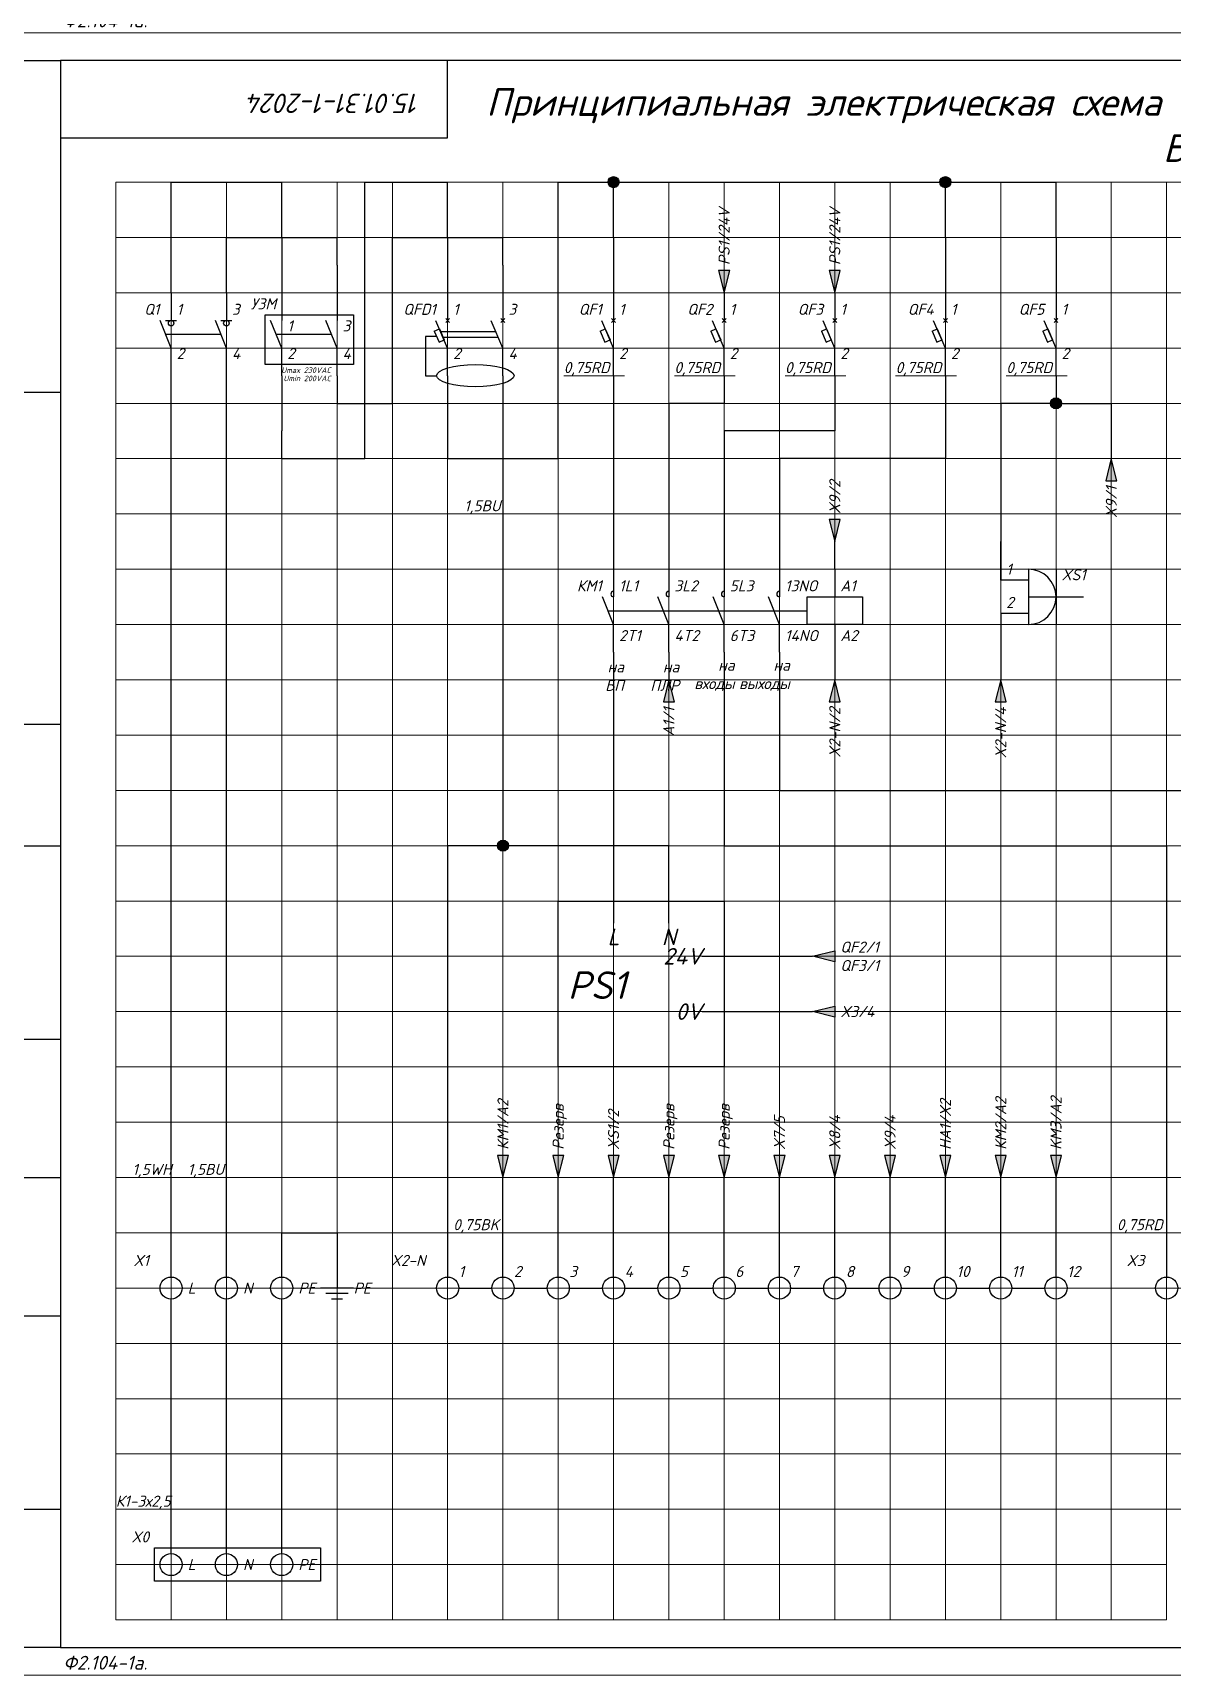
# Model space of a CAD drawing. Header units: millimetres. Extents: x 0 to 53000, y -591 to 24400.
# Drawn here: x 8855 to 9061, y 3 to 300 of the extents above; entities that cross this region are included whole.
import ezdxf
from ezdxf.enums import TextEntityAlignment as Align

# ---------------------------------------------------------------- set-up
doc = ezdxf.new("R2010")
doc.units = ezdxf.units.MM
doc.layers.add('Основная', color=7, linetype='Continuous', lineweight=30)
doc.layers.add('Тонкая для кабелей', color=7, linetype='Continuous', lineweight=15)
doc.layers.add('Привязки', color=2, linetype='Continuous', lineweight=0, plot=False, transparency=0.8)
doc.layers.add('рамка', color=253, linetype='Continuous', lineweight=5, transparency=0.8)
doc.styles.add('текст', font='isocpeui.ttf')

# ---------------------------------------------------------------- blocks, each defined once
blk = doc.blocks.new('*U110')
for p, q in [((8, 292), (20, 292)), ((90, 292), (90, 292)), ((90, 292), (90, 292)), ((90, 278), (90, 292)), ((90, 292), (90, 292)), ((90, 292), (90, 292)), ((90, 292), (90, 292)), ((20, 278), (90, 278)), ((8, 232), (20, 232)), ((8, 172), (20, 172)), ((8, 150), (20, 150)), ((8, 115), (20, 115)), ((8, 90), (20, 90)), ((8, 65), (20, 65)), ((8, 30), (20, 30)), ((20, 5), (8, 5))]:
    blk.add_line(p, q)
blk.add_lwpolyline([(20, 5), (415, 5), (415, 292), (20, 292)], close=True)
at = {"layer": 'Привязки'}
blk.add_lwpolyline([(0, 0), (420, 0), (420, 297), (0, 297)], close=True, dxfattribs=at)
at = {"layer": 'рамка'}
blk.add_lwpolyline([(0, 297), (420, 297), (420, 0), (0, 0)], close=True, dxfattribs=at)
at = {"style": 'текст'}
for s, height, p in [('Ф2.104-1.', 0.005, (20, 4.99)), ('Ф2.104-1а.', 2.5, (20.5, 1))]:
    blk.add_text(s, height=height, dxfattribs=at).set_placement(p)
for tag, p, height in [('12', (90, 292), 0.00000373), ('13', (90, 292), 0.00000373), ('27', (90, 292), 0.00000522), ('29', (105, 249), 3.5), ('ИЗМ2', (230.5, 16), 2.5), ('ЛИСТИЗМ2', (237.5, 16), 2.5), ('№ДОКУМИЗМ2', (247.5, 16), 2.5), ('28', (415, 20), 0.0000438), ('ОБОЗНАЧЕНИЕ', (300, 11), 5), ('ИЗМ1', (230.5, 11), 2.5), ('ЛИСТИЗМ1', (237.5, 11), 2.5), ('№ДОКУМИЗМ1', (247.5, 11), 2.5), ('ПОДПИЗМ1', (270.5, 11), 2.5), ('ДАТАИЗМ1', (285.5, 11), 2.5), ('ДАТАНКОНТР', (285.5, 11), 2.5), ('ДАТАУТВ', (285.5, 6), 2.5), ('РАЗРАБ', (415, 5), 0.0000135), ('ЛИСТОВ', (415, 5), 0.0000135), ('ПРОВ', (415, 5), 0.0000135), ('ТКОНТР', (415, 5), 0.0000135), ('НКОНТР', (415, 5), 0.0000135), ('УТВ', (415, 5), 0.0000135), ('10', (415, 5), 0.0000135), ('11', (415, 5), 0.0000135), ('ПОДПИЗМ2', (415, 5), 0.0000135), ('ДАТАИЗМ2', (415, 5), 0.0000135), ('ИЗМ3', (415, 5), 0.0000135), ('ЛИСТИЗМ3', (415, 5), 0.0000135), ('№ДОКУМИЗМ3', (415, 5), 0.0000135), ('ПОДПИЗМ3', (415, 5), 0.0000135), ('ДАТАИЗМ3', (415, 5), 0.0000135), ('ИЗМ4', (415, 5), 0.0000135), ('ЛИСТИЗМ4', (415, 5), 0.0000135), ('№ДОКУМИЗМ4', (415, 5), 0.0000135), ('ПОДПИЗМ4', (415, 5), 0.0000135), ('ДАТАИЗМ4', (415, 5), 0.0000135), ('ДАТАРАЗРАБ', (415, 5), 0.0000135), ('ДАТАПРОВ', (415, 5), 0.0000135), ('ДАТАТКОНТР', (415, 5), 0.0000135)]:
    blk.add_attdef(tag, p, '', height=height, dxfattribs=at)
for tag, p, height, rotation in [('ОБОЗНАЧЕНИЕ-ВЕРХ', (85, 286), 3.5, 180), ('ПРИМЕНЯЕМОСТЬ', (19, 232.5), 2.5, 90), ('СПРАВ№', (19, 172.5), 2.5, 90), ('ДАТАУЧЁТАДУБЛ', (19, 115.5), 2.5, 90), ('ИНВ№ДУБЛ', (19, 90.5), 2.5, 90), ('ВЗАМИНВ№', (19, 65.5), 2.5, 90), ('ДАТАУЧЁТА', (19, 30.5), 2.5, 90), ('ИНВ№ПОДЛ', (19, 5.5), 2.5, 90)]:
    blk.add_attdef(tag, p, '', height=height, rotation=rotation, dxfattribs=at)
blk.add_attdef('30', text='', height=5, dxfattribs=at).set_placement((355, 34), align=Align.MIDDLE)
for tag, height, p in [('ЛИСТ', 2.5, (410, 9)), ('НАИМЕНОВАНИЕ1', 0.000027, (415, 5)), ('НАИМЕНОВАНИЕ2', 0.0000189, (415, 5)), ('НАИМЕНОВАНИЕ3', 0.0000189, (415, 5)), ('НАИМЕНОВАНИЕ4', 0.0000135, (415, 5)), ('МАССА', 0.0000189, (415, 5)), ('МАСШТАБ', 0.0000189, (415, 5)), ('МАТЕРИАЛ1', 0.0000135, (415, 5)), ('МАТЕРИАЛ2', 0.0000135, (415, 5)), ('МАТЕРИАЛ3', 0.0000135, (415, 5)), ('ПРЕДПРИЯТИЕ1', 0.0000189, (415, 5)), ('ПРЕДПРИЯТИЕ2', 0.0000189, (415, 5)), ('ПРЕДПРИЯТИЕ3', 0.0000189, (415, 5))]:
    blk.add_attdef(tag, text='', height=height, dxfattribs=at).set_placement(p, align=Align.CENTER)
for tag in ['ЛИТЕРА', 'ЛИТЕРА2', 'ЛИТЕРА3']:
    blk.add_attdef(tag, text='', height=0.0000135, dxfattribs=at).set_placement((415, 5), align=Align.RIGHT)
for tag in ['ИНДЕКС', 'ИНДЕКС2', 'ИНДЕКС3']:
    blk.add_attdef(tag, text='', height=0.0000135, dxfattribs=at).set_placement((415, 5), align=Align.TOP_LEFT)

msp = doc.modelspace()

# ---------------------------------------------------------------- hatches: boundary and pattern name
at = {"layer": 'Основная'}
h = msp.add_hatch(color=256, dxfattribs=at)
h.dxf.hatch_style = 1
h.paths.add_polyline_path([(8960, 273), (8960, 274, 0.414213562), (8959, 273)])
h.paths.add_polyline_path([(8961, 273, 0.414213562), (8960, 274), (8960, 273)])
h.paths.add_polyline_path([(8959, 273, 0.414213562), (8960, 272), (8960, 273)])
h.paths.add_polyline_path([(8960, 273), (8960, 272, 0.414213562), (8961, 273)])
h = msp.add_hatch(color=256, dxfattribs=at)
h.dxf.hatch_style = 1
h.paths.add_polyline_path([(9020, 273), (9020, 274, 0.414213562), (9019, 273)])
h.paths.add_polyline_path([(9021, 273, 0.414213562), (9020, 274), (9020, 273)])
h.paths.add_polyline_path([(9019, 273, 0.414213562), (9020, 272), (9020, 273)])
h.paths.add_polyline_path([(9020, 273), (9020, 272, 0.414213562), (9021, 273)])
h = msp.add_hatch(color=256, dxfattribs=at)
h.dxf.hatch_style = 1
h.paths.add_polyline_path([(8980, 253), (8981, 257), (8980, 257)])
h.paths.add_polyline_path([(8980, 253), (8980, 257), (8979, 257)])
h = msp.add_hatch(color=256, dxfattribs=at)
h.dxf.hatch_style = 1
h.paths.add_polyline_path([(9000, 253), (9001, 257), (9000, 257)])
h.paths.add_polyline_path([(9000, 253), (9000, 257), (8999, 257)])
h = msp.add_hatch(color=256, dxfattribs=at)
h.dxf.hatch_style = 1
h.paths.add_polyline_path([(9040, 233), (9040, 234, 0.414213562), (9039, 233)])
h.paths.add_polyline_path([(9041, 233, 0.414213562), (9040, 234), (9040, 233)])
h.paths.add_polyline_path([(9039, 233, 0.414213562), (9040, 232), (9040, 233)])
h.paths.add_polyline_path([(9040, 233), (9040, 232, 0.414213562), (9041, 233)])
h = msp.add_hatch(color=256, dxfattribs=at)
h.dxf.hatch_style = 1
h.paths.add_polyline_path([(9050, 223), (9049, 219), (9050, 219)])
h.paths.add_polyline_path([(9050, 223), (9050, 219), (9051, 219)])
h = msp.add_hatch(color=256, dxfattribs=at)
h.dxf.hatch_style = 1
h.paths.add_polyline_path([(9000, 208), (9001, 212), (9000, 212)])
h.paths.add_polyline_path([(9000, 208), (9000, 212), (8999, 212)])
h = msp.add_hatch(color=256, dxfattribs=at)
h.dxf.hatch_style = 1
h.paths.add_polyline_path([(8970, 183), (8969, 179), (8970, 179)])
h.paths.add_polyline_path([(8970, 183), (8970, 179), (8971, 179)])
h = msp.add_hatch(color=256, dxfattribs=at)
h.dxf.hatch_style = 1
h.paths.add_polyline_path([(9000, 183), (8999, 179), (9000, 179)])
h.paths.add_polyline_path([(9000, 183), (9000, 179), (9001, 179)])
h = msp.add_hatch(color=256, dxfattribs=at)
h.dxf.hatch_style = 1
h.paths.add_polyline_path([(9030, 183), (9029, 179), (9030, 179)])
h.paths.add_polyline_path([(9030, 183), (9030, 179), (9031, 179)])
h = msp.add_hatch(color=256, dxfattribs=at)
h.dxf.hatch_style = 1
h.paths.add_polyline_path([(8940, 153), (8940, 154, 0.414213562), (8939, 153)])
h.paths.add_polyline_path([(8941, 153, 0.414213562), (8940, 154), (8940, 153)])
h.paths.add_polyline_path([(8939, 153, 0.414213562), (8940, 152), (8940, 153)])
h.paths.add_polyline_path([(8940, 153), (8940, 152, 0.414213562), (8941, 153)])
h = msp.add_hatch(color=256, dxfattribs=at)
h.dxf.hatch_style = 1
h.paths.add_polyline_path([(8996, 133), (9000, 134), (9000, 133)])
h.paths.add_polyline_path([(8996, 133), (9000, 133), (9000, 132)])
h = msp.add_hatch(color=256, dxfattribs=at)
h.dxf.hatch_style = 1
h.paths.add_polyline_path([(8996, 123), (9000, 124), (9000, 123)])
h.paths.add_polyline_path([(8996, 123), (9000, 123), (9000, 122)])
h = msp.add_hatch(color=256, dxfattribs=at)
h.dxf.hatch_style = 1
h.paths.add_polyline_path([(8940, 93), (8941, 97), (8940, 97)])
h.paths.add_polyline_path([(8940, 93), (8940, 97), (8939, 97)])
h = msp.add_hatch(color=256, dxfattribs=at)
h.dxf.hatch_style = 1
h.paths.add_polyline_path([(8950, 93), (8951, 97), (8950, 97)])
h.paths.add_polyline_path([(8950, 93), (8950, 97), (8949, 97)])
h = msp.add_hatch(color=256, dxfattribs=at)
h.dxf.hatch_style = 1
h.paths.add_polyline_path([(8960, 93), (8961, 97), (8960, 97)])
h.paths.add_polyline_path([(8960, 93), (8960, 97), (8959, 97)])
h = msp.add_hatch(color=256, dxfattribs=at)
h.dxf.hatch_style = 1
h.paths.add_polyline_path([(8970, 93), (8971, 97), (8970, 97)])
h.paths.add_polyline_path([(8970, 93), (8970, 97), (8969, 97)])
h = msp.add_hatch(color=256, dxfattribs=at)
h.dxf.hatch_style = 1
h.paths.add_polyline_path([(8980, 93), (8981, 97), (8980, 97)])
h.paths.add_polyline_path([(8980, 93), (8980, 97), (8979, 97)])
h = msp.add_hatch(color=256, dxfattribs=at)
h.dxf.hatch_style = 1
h.paths.add_polyline_path([(8990, 93), (8991, 97), (8990, 97)])
h.paths.add_polyline_path([(8990, 93), (8990, 97), (8989, 97)])
h = msp.add_hatch(color=256, dxfattribs=at)
h.dxf.hatch_style = 1
h.paths.add_polyline_path([(9000, 93), (9001, 97), (9000, 97)])
h.paths.add_polyline_path([(9000, 93), (9000, 97), (8999, 97)])
h = msp.add_hatch(color=256, dxfattribs=at)
h.dxf.hatch_style = 1
h.paths.add_polyline_path([(9010, 93), (9011, 97), (9010, 97)])
h.paths.add_polyline_path([(9010, 93), (9010, 97), (9009, 97)])
h = msp.add_hatch(color=256, dxfattribs=at)
h.dxf.hatch_style = 1
h.paths.add_polyline_path([(9020, 93), (9021, 97), (9020, 97)])
h.paths.add_polyline_path([(9020, 93), (9020, 97), (9019, 97)])
h = msp.add_hatch(color=256, dxfattribs=at)
h.dxf.hatch_style = 1
h.paths.add_polyline_path([(9030, 93), (9031, 97), (9030, 97)])
h.paths.add_polyline_path([(9030, 93), (9030, 97), (9029, 97)])
h = msp.add_hatch(color=256, dxfattribs=at)
h.dxf.hatch_style = 1
h.paths.add_polyline_path([(9040, 93), (9041, 97), (9040, 97)])
h.paths.add_polyline_path([(9040, 93), (9040, 97), (9039, 97)])

# ---------------------------------------------------------------- linework, layer by layer
for p, q in [((8880, 273), (8900, 273)), ((8880, 263), (8880, 273)), ((8900, 263), (8900, 273)), ((8915, 273), (8930, 273)), ((8915, 263), (8915, 273)), ((8930, 263), (8930, 273)), ((8950, 273), (9040, 273)), ((8950, 263), (8950, 273)), ((8960, 263), (8960, 273)), ((9020, 263), (9020, 273)), ((9040, 263), (9040, 273)), ((8880, 253), (8880, 263)), ((8890, 263), (8910, 263)), ((8890, 258), (8890, 263)), ((8900, 263), (8900, 253)), ((8910, 258), (8910, 263)), ((8915, 228), (8915, 263)), ((8920, 263), (8940, 263)), ((8920, 258), (8920, 263)), ((8930, 263), (8930, 253)), ((8940, 258), (8940, 263)), ((8950, 223), (8950, 263)), ((8960, 263), (8960, 253)), ((9020, 263), (9020, 253)), ((9040, 263), (9040, 253)), ((8890, 253), (8890, 258)), ((8910, 258), (8910, 253)), ((8920, 233), (8920, 258)), ((8940, 258), (8940, 253)), ((8979, 257), (8980, 253)), ((8981, 257), (8979, 257)), ((8980, 253), (8981, 257)), ((8999, 257), (9000, 253)), ((9001, 257), (8999, 257)), ((9000, 253), (9001, 257)), ((8880, 253), (8880, 248)), ((8890, 253), (8890, 248)), ((8900, 253), (8900, 248)), ((8910, 253), (8910, 248)), ((8930, 253), (8930, 248)), ((8940, 253), (8940, 248)), ((8960, 253), (8960, 248)), ((8980, 253), (8980, 248)), ((9000, 253), (9000, 248)), ((9020, 253), (9020, 248)), ((9040, 253), (9040, 248)), ((8880, 243), (8878, 248)), ((8879, 248), (8881, 248)), ((8890, 243), (8888, 248)), ((8889, 248), (8891, 248)), ((8897, 249), (8913, 249)), ((8897, 240), (8897, 249)), ((8900, 243), (8898, 248)), ((8910, 243), (8908, 248)), ((8913, 249), (8913, 240)), ((8930, 243), (8927.87931, 247.94828)), ((8930.35355, 248.35355), (8929.64645, 247.64645)), ((8929.64645, 248.35355), (8930.35355, 247.64645)), ((8930, 248), (8930.35355, 248.35355)), ((8940, 243), (8937.87931, 247.94828)), ((8940.35355, 248.35355), (8939.64645, 247.64645)), ((8939.64645, 248.35355), (8940.35355, 247.64645)), ((8940, 248), (8940.35355, 248.35355)), ((8960, 243), (8957.87931, 247.94828)), ((8960.35355, 248.35355), (8959.64645, 247.64645)), ((8959.64645, 248.35355), (8960.35355, 247.64645)), ((8960, 248), (8960.35355, 248.35355)), ((8980, 243), (8977.87931, 247.94828)), ((8980.35355, 248.35355), (8979.64645, 247.64645)), ((8979.64645, 248.35355), (8980.35355, 247.64645)), ((8980, 248), (8980.35355, 248.35355)), ((9000, 243), (8997.87931, 247.94828)), ((9000.35355, 248.35355), (8999.64645, 247.64645)), ((8999.64645, 248.35355), (9000.35355, 247.64645)), ((9000, 248), (9000.35355, 248.35355)), ((9020, 243), (9017.87931, 247.94828)), ((9020.35355, 248.35355), (9019.64645, 247.64645)), ((9019.64645, 248.35355), (9020.35355, 247.64645)), ((9020, 248), (9020.35355, 248.35355)), ((9040, 243), (9037.87931, 247.94828)), ((9040.35355, 248.35355), (9039.64645, 247.64645)), ((9039.64645, 248.35355), (9040.35355, 247.64645)), ((9040, 248), (9040.35355, 248.35355)), ((8879, 245.5), (8889.00059, 245.49851)), ((8899.00059, 245.49851), (8909, 245.5)), ((8928.02051, 245.08022), (8926, 245.08022)), ((8926, 245.08022), (8926, 238)), ((8927.59194, 246.08022), (8928.51108, 246.47414)), ((8927.59194, 246.08022), (8928.44908, 244.08022)), ((8928.44908, 244.08022), (8929.36823, 244.47414)), ((8928.51108, 246.47414), (8929.36823, 244.47414)), ((8928.72537, 245.97414), (8938.72537, 245.97414)), ((8929.15394, 244.97414), (8939.15394, 244.97414)), ((8957.59194, 246.08022), (8958.51108, 246.47414)), ((8957.59194, 246.08022), (8958.44908, 244.08022)), ((8958.44908, 244.08022), (8959.36823, 244.47414)), ((8958.51108, 246.47414), (8959.36823, 244.47414)), ((8977.59194, 246.08022), (8978.51108, 246.47414)), ((8977.59194, 246.08022), (8978.44908, 244.08022)), ((8978.44908, 244.08022), (8979.36823, 244.47414)), ((8978.51108, 246.47414), (8979.36823, 244.47414)), ((8997.59194, 246.08022), (8998.51108, 246.47414)), ((8997.59194, 246.08022), (8998.44908, 244.08022)), ((8998.44908, 244.08022), (8999.36823, 244.47414)), ((8998.51108, 246.47414), (8999.36823, 244.47414)), ((9017.59194, 246.08022), (9018.51108, 246.47414)), ((9017.59194, 246.08022), (9018.44908, 244.08022)), ((9018.44908, 244.08022), (9019.36823, 244.47414)), ((9018.51108, 246.47414), (9019.36823, 244.47414)), ((9037.59194, 246.08022), (9038.51108, 246.47414)), ((9037.59194, 246.08022), (9038.44908, 244.08022)), ((9038.44908, 244.08022), (9039.36823, 244.47414)), ((9038.51108, 246.47414), (9039.36823, 244.47414)), ((8880, 238), (8880, 243)), ((8890, 238), (8890, 243)), ((8900, 238), (8900, 243)), ((8910, 238), (8910, 243)), ((8930, 238), (8930, 243)), ((8940, 238), (8940, 243)), ((8960, 238), (8960, 243)), ((8980, 238), (8980, 243)), ((9000, 238), (9000, 243)), ((9020, 238), (9020, 243)), ((9040, 238), (9040, 243)), ((8880, 75), (8880, 238)), ((8890, 75), (8890, 238)), ((8913, 240), (8897, 240)), ((8900, 238), (8900, 228)), ((8910, 238), (8910, 233)), ((8926, 238), (8928, 238)), ((8930, 238), (8930, 233)), ((8940, 238), (8940, 233)), ((8960, 238), (8960, 223)), ((8980, 238), (8980, 233)), ((9000, 238), (9000, 228)), ((9020, 238), (9020, 223)), ((9040, 238), (9040, 233)), ((8910, 233), (8920, 233)), ((8930, 233), (8930, 223)), ((8940, 233), (8940, 153)), ((8980, 233), (8970, 233)), ((8970, 233), (8970, 223)), ((9040, 233), (9030, 233)), ((9030, 233), (9030, 201)), ((9040, 233), (9050, 233)), ((9050, 233), (9050, 223)), ((8900, 223), (8900, 228)), ((8915, 223), (8915, 228)), ((9000, 228), (8980, 228)), ((8980, 228), (8980, 208)), ((8900, 223), (8915, 223)), ((8930, 223), (8950, 223)), ((8960, 223), (8960, 203)), ((8970, 223), (8970, 203)), ((9020, 223), (8990, 223)), ((8990, 223), (8990, 203)), ((9050, 223), (9049, 219)), ((9051, 219), (9050, 223)), ((8980, 218), (8980, 213)), ((9049, 219), (9051, 219)), ((8960, 213), (8960, 203)), ((8970, 213), (8970, 203)), ((8980, 213), (8980, 203)), ((8990, 213), (8990, 203)), ((8999, 212), (9000, 208)), ((9001, 212), (8999, 212)), ((9000, 208), (9001, 212)), ((9000, 203), (9000, 208)), ((9030, 201), (9030, 208)), ((8960, 203), (8960, 198)), ((8970, 203), (8970, 198)), ((8980, 203), (8980, 198)), ((8990, 203), (8990, 198)), ((9000, 203), (9000, 198)), ((9035, 203), (9035, 193)), ((9040, 203), (9040, 193)), ((9035, 201), (9030, 201)), ((8960, 193), (8958, 198)), ((8970, 193), (8968, 198)), ((8980, 193), (8978, 198)), ((8990, 193), (8988, 198)), ((8995, 198), (9005, 198)), ((8995, 193), (8995, 198)), ((9005, 198), (9005, 193)), ((9035, 198), (9045, 198)), ((8959.00059, 195.49851), (8995, 195.49851)), ((9035, 195), (9030, 195)), ((9030, 195), (9030, 188)), ((8960, 188), (8960, 193)), ((8970, 188), (8970, 193)), ((8980, 188), (8980, 193)), ((8990, 188), (8990, 193)), ((9005, 193), (8995, 193)), ((9000, 193), (9000, 183)), ((8960, 188), (8960, 173)), ((8970, 188), (8970, 183)), ((8980, 188), (8980, 153)), ((8990, 188), (8990, 163)), ((9030, 188), (9030, 183)), ((8970, 183), (8969, 179)), ((8971, 179), (8970, 183)), ((9000, 183), (8999, 179)), ((9001, 179), (9000, 183)), ((9030, 183), (9029, 179)), ((9031, 179), (9030, 183)), ((8969, 179), (8971, 179)), ((8999, 179), (9001, 179)), ((9029, 179), (9031, 179)), ((8960, 173), (8960, 139)), ((8990, 163), (9150, 163)), ((8940, 153), (8930, 153)), ((8930, 153), (8930, 83)), ((8970, 153), (8940, 153)), ((8970, 139), (8970, 153)), ((8980, 153), (9060, 153)), ((9060, 153), (9060, 83)), ((8950, 143), (8980, 143)), ((8950, 113), (8950, 143)), ((8980, 143), (8980, 113)), ((8996, 133), (9000, 134)), ((9000, 134), (9000, 132)), ((8976, 133), (8996, 133)), ((9000, 132), (8996, 133)), ((8976, 123), (8996, 123)), ((8996, 123), (9000, 124)), ((9000, 122), (8996, 123)), ((9000, 124), (9000, 122)), ((8980, 113), (8950, 113)), ((8939, 97), (8940, 93)), ((8941, 97), (8939, 97)), ((8940, 93), (8941, 97)), ((8949, 97), (8950, 93)), ((8951, 97), (8949, 97)), ((8950, 93), (8951, 97)), ((8959, 97), (8960, 93)), ((8961, 97), (8959, 97)), ((8960, 93), (8961, 97)), ((8969, 97), (8970, 93)), ((8971, 97), (8969, 97)), ((8970, 93), (8971, 97)), ((8979, 97), (8980, 93)), ((8981, 97), (8979, 97)), ((8980, 93), (8981, 97)), ((8989, 97), (8990, 93)), ((8991, 97), (8989, 97)), ((8990, 93), (8991, 97)), ((8999, 97), (9000, 93)), ((9001, 97), (8999, 97)), ((9000, 93), (9001, 97)), ((9009, 97), (9010, 93)), ((9011, 97), (9009, 97)), ((9010, 93), (9011, 97)), ((9019, 97), (9020, 93)), ((9021, 97), (9019, 97)), ((9020, 93), (9021, 97)), ((9029, 97), (9030, 93)), ((9031, 97), (9029, 97)), ((9030, 93), (9031, 97)), ((9039, 97), (9040, 93)), ((9041, 97), (9039, 97)), ((9040, 93), (9041, 97)), ((8940, 83), (8940, 93)), ((8950, 83), (8950, 93)), ((8960, 83), (8960, 93)), ((8970, 83), (8970, 93)), ((8980, 83), (8980, 93)), ((8990, 83), (8990, 93)), ((9000, 83), (9000, 93)), ((9010, 83), (9010, 93)), ((9020, 83), (9020, 93)), ((9030, 83), (9030, 93)), ((9040, 83), (9040, 93)), ((8900, 75), (8900, 83)), ((8900, 83), (8910, 83)), ((8910, 83), (8910, 73)), ((8930, 83), (8930, 75)), ((8940, 75), (8940, 83)), ((8950, 75), (8950, 83)), ((8960, 75), (8960, 83)), ((8970, 75), (8970, 83)), ((8980, 75), (8980, 83)), ((8990, 75), (8990, 83)), ((9000, 75), (9000, 83)), ((9010, 75), (9010, 83)), ((9020, 75), (9020, 83)), ((9030, 75), (9030, 83)), ((9040, 75), (9040, 83)), ((9060, 83), (9060, 75)), ((8913, 73), (8907, 73)), ((8912, 72), (8908, 72)), ((8932, 73), (8938, 73)), ((8942, 73), (8948, 73)), ((8952, 73), (8958, 73)), ((8962, 73), (8968, 73)), ((8972, 73), (8978, 73)), ((8982, 73), (8988, 73)), ((8992, 73), (8998, 73)), ((9002, 73), (9008, 73)), ((9012, 73), (9018, 73)), ((9022, 73), (9028, 73)), ((9032, 73), (9038, 73)), ((8880, 45), (8880, 71)), ((8890, 45), (8890, 71)), ((8900, 25), (8900, 71)), ((8911, 71), (8909, 71)), ((8880, 25), (8880, 45)), ((8890, 25), (8890, 45)), ((8877, 26), (8907, 26)), ((8877, 20), (8877, 26)), ((8907, 26), (8907, 20)), ((8907, 20), (8877, 20))]:
    msp.add_line(p, q, dxfattribs=at)
for centre, radius in [((8960, 273), 1), ((9020, 273), 1), ((8880, 247.5), 0.5), ((8890, 247.5), 0.5), ((9040, 233), 1), ((8940, 153), 1), ((8880, 73), 2), ((8890, 73), 2), ((8900, 73), 2), ((8930, 73), 2), ((8940, 73), 2), ((8950, 73), 2), ((8960, 73), 2), ((8970, 73), 2), ((8980, 73), 2), ((8990, 73), 2), ((9000, 73), 2), ((9010, 73), 2), ((9020, 73), 2), ((9030, 73), 2), ((9040, 73), 2), ((9060, 73), 2), ((8880, 23), 2), ((8890, 23), 2), ((8900, 23), 2)]:
    msp.add_circle(centre, radius, dxfattribs=at)
for centre, radius, start, end in [((9035, 198), 5, 270, 90), ((8960, 198.5), 0.5, 90, 270), ((8970, 198.5), 0.5, 90, 270), ((8980, 198.5), 0.5, 90, 270), ((8990, 198.5), 0.5, 90, 270)]:
    msp.add_arc(centre, radius, start, end, dxfattribs=at)
msp.add_ellipse((8935, 238), major_axis=(-7, 0), ratio=0.285714286, dxfattribs=at)
at = {"layer": 'Привязки'}
for p, q in [((8870, 273), (9240, 273)), ((8870, 13), (8870, 273)), ((8880, 273), (8880, 13)), ((8890, 273), (8890, 13)), ((8900, 273), (8900, 13)), ((8910, 273), (8910, 13)), ((8920, 273), (8920, 13)), ((8930, 273), (8930, 13)), ((8940, 273), (8940, 13)), ((8950, 273), (8950, 13)), ((8960, 273), (8960, 13)), ((8970, 273), (8970, 13)), ((8980, 273), (8980, 13)), ((8990, 273), (8990, 13)), ((9000, 273), (9000, 13)), ((9010, 273), (9010, 13)), ((9020, 273), (9020, 13)), ((9030, 273), (9030, 13)), ((9040, 273), (9040, 13)), ((9050, 273), (9050, 13)), ((9060, 273), (9060, 33)), ((8870, 263), (9240, 263)), ((8870, 253), (9240, 253)), ((8870, 243), (9240, 243)), ((8870, 233), (9240, 233)), ((8870, 223), (9240, 223)), ((8870, 213), (9240, 213)), ((8870, 203), (9240, 203)), ((8870, 193), (9240, 193)), ((8870, 183), (9240, 183)), ((8870, 173), (9240, 173)), ((8870, 163), (9240, 163)), ((8870, 153), (9240, 153)), ((8870, 143), (9240, 143)), ((8870, 133), (9240, 133)), ((8870, 123), (9240, 123)), ((8870, 113), (9240, 113)), ((8870, 103), (9240, 103)), ((8870, 93), (9240, 93)), ((8870, 83), (9240, 83)), ((8870, 73), (9240, 73)), ((8870, 63), (9240, 63)), ((8870, 53), (9240, 53)), ((8870, 43), (9240, 43)), ((8870, 33), (9060, 33)), ((9240, 33), (9060, 33)), ((9060, 33), (9060, 13)), ((8870, 23), (9060, 23)), ((9060, 13), (8870, 13))]:
    msp.add_line(p, q, dxfattribs=at)
at = {"layer": 'Тонкая для кабелей'}
for p, q in [((8962, 238), (8951, 238)), ((8982, 238), (8971, 238)), ((9002, 238), (8991, 238)), ((9022, 238), (9011, 238)), ((9042, 238), (9031, 238)), ((8942, 213), (8933, 213)), ((8882, 93), (8873, 93)), ((8892, 93), (8883, 93)), ((9042, 83), (8931, 83)), ((9082, 83), (9051, 83)), ((8903, 33), (8870, 33))]:
    msp.add_line(p, q, dxfattribs=at)

# ---------------------------------------------------------------- block references
msp.add_blockref('*U110', (8840, 300))
ref = msp.add_blockref('*U110', (8840, 3))
ref.add_attrib('ОБОЗНАЧЕНИЕ-ВЕРХ', '15.01.31-1-2024', (8925, 289), dxfattribs={"height": 3.5, "rotation": 180, "style": 'текст'})

# ---------------------------------------------------------------- texts
at = {"layer": 'Основная', "style": 'текст'}
for s, width, heights, insert, char_height, attachment_point in [('Принципиальная электрическая схема с питанием ПЛР 24VDC и питанием входов ПЛР 24VDC\\PВыходы одинарные', 333.9398066, [15.99579], (9090.0001, 289.99998), 5, 2), ('1', 3, [0], (8881, 249), 2, 7), ('3', 3, [0], (8891, 249), 2, 7), ('УЗМ', 5.8793103, [0], (8899, 250), 2, 9), ('1', 3, [0], (8931, 249), 2, 7), ('3', 3, [0], (8941, 249), 2, 7), ('1', 3, [0], (8961, 249), 2, 7), ('1', 3, [0], (8981, 249), 2, 7), ('1', 3, [0], (9001, 249), 2, 7), ('1', 3, [0], (9021, 249), 2, 7), ('1', 3, [0], (9041, 249), 2, 7), ('1', 3, [0], (8901, 246), 2, 7), ('3', 3, [0], (8911, 246), 2, 7), ('2', 3, [0], (8881, 241), 2, 7), ('4', 3, [0], (8891, 241), 2, 7), ('2', 3, [0], (8901, 241), 2, 7), ('4', 3, [0], (8911, 241), 2, 7), ('2', 3, [0], (8931, 241), 2, 7), ('4', 3, [0], (8941, 241), 2, 7), ('2', 3, [0], (8961, 241), 2, 7), ('2', 3, [0], (8981, 241), 2, 7), ('2', 3, [0], (9001, 241), 2, 7), ('2', 3, [0], (9021, 241), 2, 7), ('2', 3, [0], (9041, 241), 2, 7), ('Umax 230VAC', 12.2395477, [0], (8908.87931, 238.49676), 1, 9), ('Umin 200VAC', 14.3469034, [0], (8908.87931, 237), 1, 9), ('1', 3, [0], (9031, 202), 2, 7), ('XS1', 3, [0], (9041, 201), 2, 7), ('КМ1', 5.8793103, [0], (8957.87931, 199), 2, 9), ('1L1', 3, [0], (8961, 199), 2, 7), ('3L2', 3, [0], (8971, 199), 2, 7), ('5L3', 3, [0], (8981, 199), 2, 7), ('13NO', 3, [0], (8991, 199), 2, 7), ('А1', 3, [0], (9001, 199), 2, 7), ('2', 3, [0], (9031, 196), 2, 7), ('2T1', 3, [0], (8961, 190), 2, 7), ('4T2', 3, [0], (8971, 190), 2, 7), ('6T3', 3, [0], (8981, 190), 2, 7), ('14NO', 3, [0], (8991, 190), 2, 7), ('А2', 3, [0], (9001, 190), 2, 7), ('QF2/1\\PQF3/1', 10, [0], (9001, 133), 2, 4), ('X3/4', 10, [0], (9001, 123), 2, 4), ('X1', 10, [0], (8876, 77), 2, 9), ('X2-N', 10, [0], (8926, 77), 2, 9), ('X3', 10, [0], (9056, 77), 2, 9), ('1', 3, [0], (8932, 75), 2, 7), ('2', 3, [0], (8942, 75), 2, 7), ('3', 3, [0], (8952, 75), 2, 7), ('4', 3, [0], (8962, 75), 2, 7), ('5', 3, [0], (8972, 75), 2, 7), ('6', 3, [0], (8982, 75), 2, 7), ('7', 3, [0], (8992, 75), 2, 7), ('8', 3, [0], (9002, 75), 2, 7), ('9', 3, [0], (9012, 75), 2, 7), ('10', 3, [0], (9022, 75), 2, 7), ('11', 3, [0], (9032, 75), 2, 7), ('12', 3, [0], (9042, 75), 2, 7), ('L', 5, [0], (8883, 73), 2, 4), ('N', 5, [0], (8893, 73), 2, 4), ('PE', 5, [0], (8903, 73), 2, 4), ('PE', 5, [0], (8913, 73), 2, 4), ('X0', 10, [0], (8876, 27), 2, 9), ('L', 5, [0], (8883, 23), 2, 4), ('N', 5, [0], (8893, 23), 2, 4), ('PE', 5, [0], (8903, 23), 2, 4)]:
    msp.add_mtext_dynamic_manual_height_columns(s, width=width, gutter_width=200, heights=heights, dxfattribs=dict(at, insert=insert, char_height=char_height, attachment_point=attachment_point))
at = {"layer": 'Основная', "char_height": 2, "rotation": 90, "style": 'текст'}
for s, heights, insert, attachment_point in [('PS1/24V', [0], (8979, 258), 1), ('PS1/24V', [0], (8999, 258), 1), ('X9/2', [0], (8999, 213), 1), ('X9/1', [1.17616], (9051, 218), 9), ('А1/1', [0], (8971, 178), 9), ('X2-N/2', [0], (9001, 178), 9), ('X2-N/4', [0], (9031, 178), 9), ('КМ1/А2', [0], (8939, 98), 1), ('HA1/X2', [0], (9019, 98), 1), ('КМ2/A2', [0], (9029, 98), 1), ('KM3/A2', [0], (9039, 98), 1), ('Резерв', [0], (8949, 98), 1), ('XS1/2', [0], (8959, 98), 1), ('Резерв', [0], (8969, 98), 1), ('Резерв', [0], (8979, 98), 1), ('X7/5', [0], (8989, 98), 1), ('X8/4', [0], (8999, 98), 1), ('X9/4', [0], (9009, 98), 1)]:
    msp.add_mtext_dynamic_manual_height_columns(s, width=5.8793103, gutter_width=200, heights=heights, dxfattribs=dict(at, insert=insert, attachment_point=attachment_point))
at = {"layer": 'Основная', "style": 'текст'}
for s, insert, char_height, width, attachment_point in [('Q1', (8877.87931, 249), 2, 3.8793103, 9), ('QFD1', (8927.87931, 249), 2, 3.8793103, 9), ('QF1', (8957.87931, 249), 2, 3.8793103, 9), ('QF2', (8977.87931, 249), 2, 3.8793103, 9), ('QF3', (8997.87931, 249), 2, 3.8793103, 9), ('QF4', (9017.87931, 249), 2, 3.8793103, 9), ('QF5', (9037.87931, 249), 2, 3.8793103, 9), ('L', (8960, 138), 3, 6, 2), ('N', (8970, 138), 3, 6, 2), ('24V', (8976, 133), 3, 3, 6), ('PS1', (8957, 127.77745), 5, 20, 5), ('0V', (8976, 123), 3, 3, 6)]:
    msp.add_mtext(s, dxfattribs=dict(at, insert=insert, char_height=char_height, width=width, attachment_point=attachment_point))
at = {"layer": 'Привязки', "char_height": 2, "attachment_point": 9, "style": 'текст'}
for s, insert in [('на БП', (8961.87931, 181)), ('на ПЛР', (8971.87931, 181)), ('на входы', (8981.87931, 181)), ('на выходы', (8991.87931, 181))]:
    msp.add_mtext_dynamic_manual_height_columns(s, width=5.8793103, gutter_width=200, heights=[0], dxfattribs=dict(at, insert=insert))
at = {"layer": 'Тонкая для кабелей', "char_height": 2, "attachment_point": 7, "style": 'текст'}
for s, insert in [('0,75RD', (8951, 238)), ('0,75RD', (8971, 238)), ('0,75RD', (8991, 238)), ('0,75RD', (9011, 238)), ('0,75RD', (9031, 238)), ('1,5BU', (8933, 213)), ('1,5WH', (8873, 93)), ('1,5BU', (8883, 93)), ('0,75BK', (8931, 83)), ('0,75RD', (9051, 83)), ('К1-3х2,5', (8870, 33))]:
    msp.add_mtext_dynamic_manual_height_columns(s, width=10, gutter_width=200, heights=[0], dxfattribs=dict(at, insert=insert))

doc.saveas('drawing.dxf')
